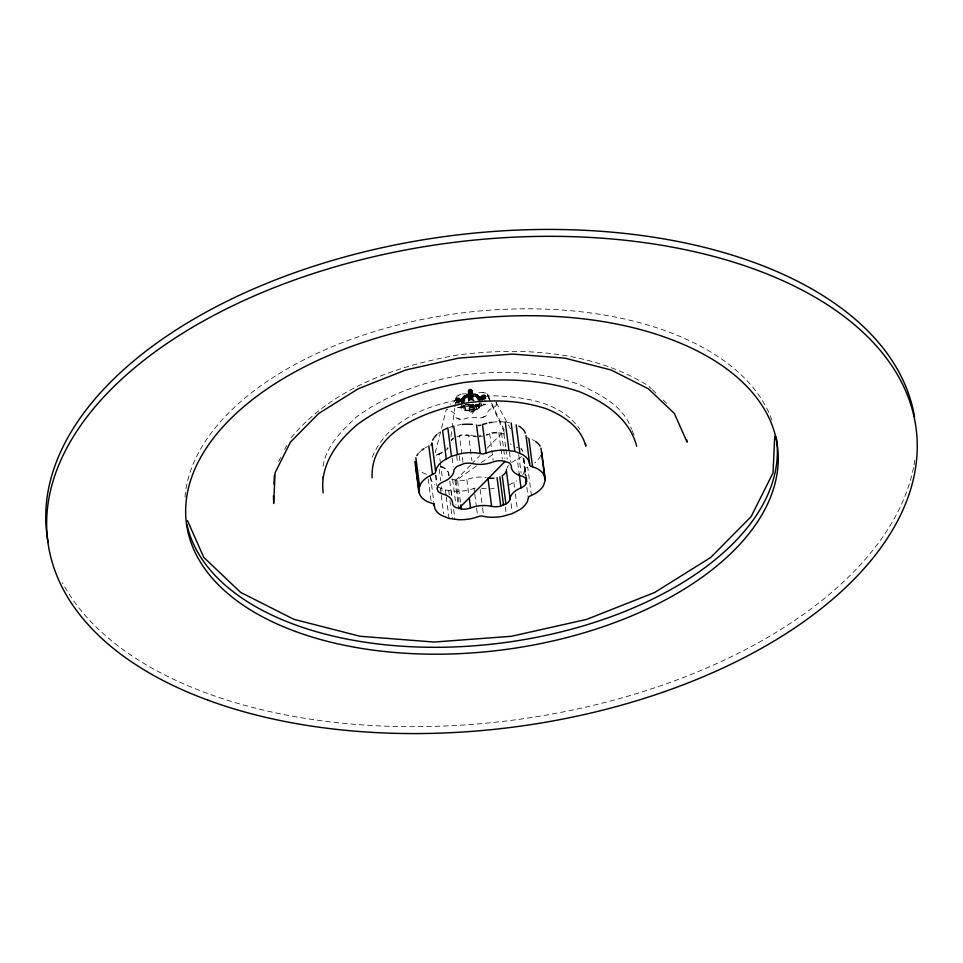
<?xml version="1.0" encoding="UTF-8"?>
<svg xmlns="http://www.w3.org/2000/svg" width="963" height="963" viewBox="0 0 963 963"><rect width="100%" height="100%" fill="white"/><g stroke="black" fill="none" stroke-linecap="round" stroke-linejoin="round"><path stroke-width="0.72" stroke-dasharray="4.82 3.61" d="M322.473 479.454L322.605 476.541M323.062 466.345C325.988 445.893 342.034 430.533 356.442 416.955C387.608 394.072 424.635 381.504 462.457 375.028C501.205 370.129 540.881 371.61 578.149 384.056C599.203 393.795 623.699 405.592 631.535 429.233M522.801 474.747A31.322 17.466 -7.4 0 0 523.836 472.845L524.763 469.089A2.805 1.565 -7.4 0 1 525.991 467.849L527.724 467.103L531.407 495.524M450.913 436.528L454.668 408.42M454.873 406.94L456.053 398.068A7.114 3.972 -7.4 0 1 457.894 395.576L461.855 393.999A7.114 3.972 -7.4 0 1 466.309 393.987A11.821 6.597 -7.4 0 0 478.009 393.085A7.114 3.972 -7.4 0 1 482.499 392.423L486.351 393.398A7.114 3.972 -7.4 0 1 488.012 395.624A11.821 6.597 -7.4 0 0 490.588 399.669M458.701 398.489C460.747 400.668 455.367 401.354 456.269 399.139C458.617 396.575 460.531 401.294 458.147 402.016A1.926 1.071 -7.4 0 1 456.775 401.86L455.896 400.235L457.894 399.296M456.101 399.404L456.45 401.667L456.366 400.596M459.074 399.416L458.821 401.126L458.713 400.283M468.295 390.773L468.608 392.988L468.463 390.509L471.593 390.147L471.726 392.856M468.367 391.881C468.512 389.281 474.326 391.712 471.136 391.279M470.558 407.662L469.523 406.855L469.715 404.616C477.215 403.016 469.872 409.239 468.451 404.448L469.294 410.876L472.315 413.657L474.843 410.238L477.239 409.456L476.553 406.434L478.671 404.954L479.61 407.77L479.634 402.63M471.87 390.629L471.545 391.399M472.123 392.374L471.87 391.592M469.222 406.242C471.22 409.215 476.914 403.413 469.655 405.652M482.716 398.345C479.153 394.914 487.471 394.842 484.413 397.298C481.307 396.792 482.343 400.175 484.786 398.911L484.413 397.298M482.451 398.261L482.704 396.551M482.969 396.395C484.883 395.083 485.954 398.863 484.774 397.093M485.159 396.648L485.123 398.044L482.668 398.405M482.595 395.709L482.692 397.153L483.546 396.937A1.926 1.071 -7.4 0 1 484.919 397.093L485.328 398.345M435.24 452.718L446.387 409.251M496.354 404.929L496.282 402.739A7.114 3.972 -7.4 0 0 495.861 402.173M470.582 390.593C471.714 389.895 472.436 393.109 471.701 390.99M468.776 404.195L469.029 404.966C471.22 405.17 470.269 410.647 469.378 404.316L470.726 405.929L468.692 404.665M472.652 405.086L472.592 407.542L470.979 407.855L470.943 407.084M540.652 455.343L539.689 457.425A31.322 17.466 -7.4 0 1 534.778 462.83M462.493 398.056L462.95 398.718L462.938 397.141L462.854 397.924M463.636 396.696C463.588 398.586 462.445 395.829 463.853 396.864L464.443 395.925L463.456 396.696M462.396 398.875L463.6 396.395L467.693 395.131L469.27 393.47A2.155 1.204 -7.4 0 1 472.652 394.096A2.155 1.204 -7.4 0 1 469.535 395.492A2.155 1.204 -7.4 0 1 469.366 393.422L468.054 395.312L463.997 396.563L462.806 399.019L459.471 400.066L462.806 399.019M459.893 402.028L457.256 403.088L460.013 403.533L459.568 399.513L460.049 402.028L460.013 400.897L462.902 399.717L464.094 397.262L463.54 395.901L464.431 402.811M463.299 399.862L461.265 400.692L462.096 407.59L461.337 401.282L463.384 400.464L464.479 397.43L468.5 396.19L470.474 393.735L472.689 395.709L476.817 396.01L478.455 398.73L480.597 399.067L478.382 398.128M463.384 400.464L464.563 398.02L468.572 396.78L469.812 395.167L476.902 396.6L478.455 398.73M463.853 400.632L464.948 397.623L468.909 396.395L465.021 398.213L463.853 400.632L461.915 401.415L463.227 402.016M478.731 407.421L478.214 404.195L478.527 407.614L476.42 409.106C475.433 397.731 479.357 410.996 479.321 406.193L483.402 404.544L479.129 403.846M278.68 461.494L280.69 457.485M284.711 449.468L286.721 445.46M372.224 457.148C391.736 410.647 449.649 397.755 495.126 395.817C525.389 397.009 561.501 402.39 579.822 429.209M469.318 404.532L469.559 408.902M462.649 401.98L459.688 401.029L460.483 400.861L460.206 401.583L460.483 400.861M478.659 397.201L481.933 397.43L478.659 397.201L477.094 395.047L472.917 394.746L471.256 393.229L471.617 392.591L470.847 392.916A2.155 1.204 -7.4 0 1 469.21 392.988L468.776 393.65M482.319 400.909L481.669 397.129A2.155 1.204 -7.4 0 0 481.536 398.068L481.861 399.452L478.972 400.62M485.46 397.153L485.533 398.381L484.208 398.971M468.524 401.547L467.621 394.649L469.15 393.819M467.621 394.649L468.319 394.938L468.439 393.542M468.536 394.084L468.162 393.915M469.089 393.325L469.366 394.168L471.389 393.963L473.002 395.456L477.179 395.757L478.755 397.9L481.777 398.381L481.079 397.117L481.729 397.611M464.094 397.262L468.138 396.01L469.33 393M468.993 396.997L469.812 395.167M469.366 400.415L471.039 398.14L470.474 393.735M470.185 400.62L469.45 394.902L471.545 394.661L472.279 400.379L470.185 400.62L471.136 399.332L470.401 393.602M473.375 404.147L472.135 405.76L472.965 403.942M472.267 405.507L473.471 404.544L472.713 405.567M472.388 406.157L473.736 404.328M472.315 413.657L471.75 409.251L472.977 407.59L472.472 404.653L473.134 404.436M476.42 409.106L474.121 409.877L472.219 412.453L469.932 410.358L465.791 410.057L464.238 407.939L463.901 405.375M470.582 465.081L455.054 480.898L451.924 479.658M471.617 464.034L479.899 455.595M487.146 448.216L501.627 433.458L497.811 432.929A12.796 7.138 -7.4 0 0 489.734 434.12A21.282 11.869 -7.4 0 1 486.375 435.252M291.115 437.72C332.416 388.041 396.407 365.82 458.183 354.878C522.512 346.969 591.595 350.785 648.063 385.645L651.301 388.727M456.643 399.741L456.185 401.126L458.063 401.318M456.895 398.694C458.87 399.994 455.571 401.727 456.269 399.139M459.76 401.511L463.492 402.209M472.195 390.593A2.155 1.204 -7.4 0 1 469.077 391.989A2.155 1.204 -7.4 0 1 468.909 389.919A2.155 1.204 -7.4 0 1 472.195 390.593C471.292 393.301 474.229 394.433 472.243 394.144L471.858 393.349M472.917 394.746L477.455 394.794L479.044 396.961M456.691 401.222L456.618 401.956A2.155 1.204 -7.4 0 0 458.159 402.137L458.147 402.016M456.618 401.956L456.534 398.899M461.108 400.957L460.832 401.691L461.385 401.306M471.87 392.808L471.918 393.843L472.532 393.422L471.232 392.784L471.389 393.963M462.806 401.788L462.866 402.269M474.229 394.084L473.423 394.782L473.724 394.048L474.29 394.565L473.724 394.048M474.819 394.601L474.759 394.12M475.277 394.156L474.386 394.385M475.866 394.686L475.806 394.204M476.336 394.24L475.445 394.457M476.504 394.529L477.588 394.589L476.565 395.011L476.866 394.276M477.287 395.324L477.792 394.854L477.684 395.865M477.817 395.649L478.274 396.672L478.382 395.661M478.081 396.407C479.189 395.095 478.659 398.02 478.214 396.19M479.225 396.816L478.599 396.72L478.755 397.9M480.188 396.672L479.899 397.394L480.802 396.768M481.079 397.117L481.873 396.949M481.139 397.599L481.428 396.876M475.469 404.135L476.131 409.251L475.614 406.037L478.214 404.195M478.31 404.243L475.614 406.037M478.984 403.629L479.526 407.734L479.201 404.556L476.468 406.398L476.962 409.636M476.866 406.567L478.972 405.074M479.345 407.963L477.239 409.456M476.504 465.972L456.089 480.417L459.05 503.155M481.307 462.577L492.105 454.933M478.599 396.72L479.562 396.575M508.729 485.171L516.613 480.922M471.328 406.169L471.533 407.831L472.845 407.229A1.926 1.071 -7.4 0 0 473.351 406.41L473.182 405.507M425.189 447.831L427.596 446.579M458.364 395.287L461.229 394.156M485.003 416.498L481.512 417.786A7.114 3.972 -7.4 0 1 477.046 417.798A11.821 6.597 -7.4 0 0 465.346 418.7A7.114 3.972 -7.4 0 1 460.856 419.362L457.004 418.387A7.114 3.972 -7.4 0 1 455.343 416.16A11.821 6.597 -7.4 0 0 449.721 410.876A7.114 3.972 -7.4 0 1 447.073 409.046M459.568 399.513L460.061 399.826M460.591 399.103L461.626 399.501L461.181 398.863M461.771 398.622L462.216 399.26L461.771 398.622L462.746 398.538L462.902 399.717M460.374 399.501L460.037 399.91A2.155 1.204 -7.4 0 1 459.893 400.849M461.831 400.825L461.975 402.209L461.831 400.825L463.769 400.03M469.294 410.876L465.069 410.563L463.492 408.408L457.834 407.481L461.879 405.844M480.597 398.718L480.007 398.959L480.97 398.875M481.632 399.115L481.717 398.273L481.861 399.452M464.046 405.592L459.965 407.241L464.238 407.939M479.791 399.356L478.828 399.44L479.851 399.838M481.187 398.477L481.765 398.333M479.478 399.681C483.751 397.093 480.718 400.957 479.971 398.73L477.949 398.405L476.408 396.299L472.315 396.01L476.48 396.9L478.021 398.995L480.056 399.332M480.128 406.494L485.533 404.304L484.955 399.838M437.756 486.953L445.363 490.023L454.753 491.262A31.322 17.466 -7.4 0 0 469.763 489.734L475.866 487.82M468.259 391.038C473.134 390.966 470.787 391.965 469.017 390.761L470.088 390.605M469.101 391.399L470.173 391.243L469.98 389.822M464.551 395.6L464.948 395.769M465.057 395.444L466.525 395.781L466.068 395.131M466.574 394.974L467.536 395.468L467.079 394.818M465.562 395.287L466.465 395.299M448.975 427.512L452.562 426.404M482.126 417.629L485.472 416.209A7.114 3.972 -7.4 0 0 487.302 413.717A11.821 6.597 -7.4 0 1 493.381 407.53A7.114 3.972 -7.4 0 0 496.186 405.291L496.427 403.076M456.763 436.889L460.639 435.782A12.796 7.138 -7.4 0 1 468.68 435.733A21.282 11.869 -7.4 0 0 477.311 436.612M469.089 390.063L468.849 391.712A1.926 1.071 -7.4 0 0 468.343 392.531L468.126 392.555A2.155 1.204 -7.4 0 1 468.68 391.64L468.463 390.509M472.171 392.085L471.593 390.147M469.523 395.492L471.617 395.251M469.896 395.769L472.388 396.6M470.654 405.327L472.063 405.17M472.424 405.447L470.016 405.88L471.076 411.406L473.17 411.165L472.351 404.99A2.155 1.204 -7.4 0 0 470.726 405.062L469.619 405.098M457.834 407.481L485.533 404.304L479.875 403.377M470.413 406.278L472.508 406.037M468.584 392.29L471.593 392.17M458.388 399.224L456.944 399.489M458.966 398.562L459.267 400.006L457.979 399.874L457.786 398.453M470.859 406.181L472.508 406.169M485.713 398.068L485.159 396.058M465.057 404.34L469.186 404.629L469.932 410.358M465.55 404.629L469.643 404.929M466.513 405.026L470.04 404.929L470.269 407.903L471.75 409.251M505.274 422.083L501.759 421.782A31.322 17.466 -7.4 0 0 491.708 422.348M504.672 434.036L497.727 432.279A12.796 7.138 -7.4 0 0 489.649 433.47A21.282 11.869 -7.4 0 1 486.291 434.602M451.84 479.008L458.785 480.766A12.796 7.138 -7.4 0 0 466.862 479.574A21.282 11.869 -7.4 0 1 486.303 477.612M458.364 399.272L458.942 399.91M471.027 407.722L469.992 407.65M481.404 488.229L484.196 488.626A31.322 17.466 -7.4 0 0 487.88 488.831M483.113 392.471L485.906 393.181M506.743 422.324L509.68 422.793M460.254 419.314L457.449 418.604M479.839 396.912L480.465 397.021M461.903 401.607L463.925 401.932M426.513 474.314L424.189 473.411A31.322 17.466 -7.4 0 1 419.074 470.113M468.68 391.64L468.728 390.268M485.039 398.598L484.967 397.972M468.716 393.169L469.426 393.434M463.095 396.828L463.697 397.177M462.794 397.442L463.335 397.31M472.845 407.229L472.773 406.603L471.437 407.072M484.582 398.188L483.631 398.441M469.017 390.761L468.596 391.002A2.155 1.204 -7.4 0 0 468.042 391.929L471.87 392.025L471.954 392.651M471.593 392.988L473.23 394.493M472.52 393.963L473.002 395.456M471.039 398.14L474.073 400.909L473.17 394.011M471.136 399.332L472.279 400.379M468.957 404.484L469.631 407.445M652.384 389.75L656.694 393.843M663.17 399.994L667.491 404.087M473.086 405.953L473.567 406.386A2.155 1.204 -7.4 0 1 473.014 407.301M496.282 402.739L510.486 428.74M521.127 448.24L522.801 451.454M487.856 394.999L491.01 401.752M491.636 403.112L504.239 430.148M488.349 397.31L505.768 435.589M632.125 430.593L635.135 437.383M485.472 395.974C484.485 393.482 480.224 395.191 481.428 397.767M472.099 390.292C470.064 386.753 465.442 391.7 468.379 394.577M459.905 398.923C457.858 395.384 453.272 400.343 456.185 403.22A2.155 1.204 -7.4 0 1 457.678 401.872A2.155 1.204 -7.4 0 1 460.121 402.161M430.533 477.455L431.135 479.935A31.322 17.466 -7.4 0 0 434.831 484.895M523.86 458.773L526.075 475.83M523.728 458.557L525.942 475.614M523.041 457.63L525.437 476.107M524.63 470.245L525.365 475.927M526.845 487.302L528.133 497.245M518.708 454.656L521.103 473.134M521.513 456.57A12.796 7.138 -7.4 0 1 517.312 459.471L519.165 473.688M513.917 482.571L514.651 488.253M515.386 493.935L517.6 510.992M509.499 452.249L510.787 462.192M503.866 433.651L505.707 447.855M505.888 449.288L507.188 459.231M511.136 503.649L512.244 512.172M501.542 432.808L504.865 458.388M498.834 432.375L500.856 448.012M501.001 449.107L502.337 459.339M505.334 506.911L506.261 514.013M485.569 396.275A2.155 1.204 -7.4 0 1 482.451 397.683A2.155 1.204 -7.4 0 1 482.282 395.612A2.155 1.204 -7.4 0 1 485.569 396.275L486.026 399.777A2.155 1.204 -7.4 0 0 484.353 398.802A2.155 1.204 -7.4 0 0 481.994 399.645M484.967 395.841L485.159 397.695M484.654 395.661L485.075 396.985A2.155 1.204 -7.4 0 0 483.534 396.804L483.354 395.516M489.649 433.47L491.684 449.107M491.828 450.203L493.152 460.47M484.269 395.54L484.377 396.383M483.823 395.492L483.932 396.335M483.992 397.442L484.1 398.297M483.522 397.538L483.727 399.2M482.896 395.6L483.053 397.021M483.053 397.55L483.221 399.091M482.607 397.502L482.752 399.031M481.572 398.634L481.753 400.271M480.693 400.247L481.356 405.375L481.259 404.195M478.972 396.479L479.706 402.101M478.286 401.222L477.395 394.312L477.179 395.757M478.671 404.954L479.044 407.831M476.817 396.01L477.227 399.164M476.191 404.255L476.878 409.6M474.169 405.098L474.843 410.238M472.689 395.709L473.423 401.427M473.459 404.749L474.121 409.877M471.28 389.967L471.942 395.095M472.965 404.689L473.122 406.061M470.895 389.859L471.003 390.701M472.749 404.267L472.965 406.326M470.63 390.46L470.666 391.219L470.45 389.798M471.798 406.073L471.906 406.928M469.511 389.907L469.631 390.749M468.921 392.892L469.246 395.408M470.341 405.194L470.486 406.374M468.5 396.19L469.065 400.632M467.886 394.288L468.138 396.01M480.176 489.445L482.403 506.502M482.583 507.922L483.318 513.604M464.479 397.43L464.888 400.584M465.129 404.929L465.791 410.057M462.95 462.396L459.447 435.384L460.555 435.12A12.796 7.138 -7.4 0 1 468.596 435.083L471.918 460.663M464.407 405.435L465.069 410.563M463.167 401.535L463.42 402.281M474.049 488.482L474.603 492.743M474.783 494.163L476.444 506.959M476.625 508.38L477.732 516.902M462.336 398.393L463.059 404.015M463.155 405.832L463.492 408.408M460.001 399.224A2.155 1.204 -7.4 0 1 456.883 400.62A2.155 1.204 -7.4 0 1 456.715 398.55A2.155 1.204 -7.4 0 1 460.001 399.224L460.133 400.211M458.256 398.429L458.472 399.85M458.424 400.391L458.641 401.92M457.955 400.476L458.159 402.137M457.317 398.538L457.437 399.38M457.485 400.5L457.594 401.342M457.04 400.452L457.148 401.294M466.862 479.574L468.897 495.211M459.231 455.896L460.001 461.819M456.643 455.643L457.606 463.022M457.678 480.669L460.639 503.408M452.153 458.075L453.26 466.598M454.969 480.236L458.472 507.248M452.646 479.393L455.968 504.985M451.238 490.961L451.972 496.643M453.633 509.439L454.921 519.382M449.733 481.079L451.743 496.559M448.698 490.552L449.252 494.826M449.986 500.507L452.393 518.985M445.363 490.023L446.098 495.704M446.278 497.125L449.047 518.443M442.246 452.141A21.282 11.869 -7.4 0 1 439.2 453.573L440.235 461.53M440.416 462.998L442.523 479.153M439.2 469.065L440.717 480.766M441.475 486.604L442.053 491.07M440.356 488.205L441.09 493.887M441.271 495.307L443.678 513.785M436.01 475L436.973 482.427M435.372 475.228L436.853 485.761M430.485 476.312L433.807 501.892M428.222 479.02L431.364 503.18M483.45 396.166L483.462 396.299A2.155 1.204 -7.4 0 1 485.003 396.503M480.513 398.477L480.609 399.645M479.971 398.73L480.043 399.525M461.265 400.692L461.361 401.86M448.024 448.276A21.282 11.869 -7.4 0 1 446.122 450.215M442.33 452.803A21.282 11.869 -7.4 0 1 439.284 454.223A12.796 7.138 -7.4 0 0 435.083 457.124M440.344 466.586A21.282 11.869 -7.4 0 1 448.939 475.662M482.812 436.058A21.282 11.869 -7.4 0 1 479.141 436.516M451.262 440.753A12.796 7.138 -7.4 0 1 453.525 438.61M914.814 460.061A437.804 244.181 -7.4 0 1 913.791 466.116M913.502 467.621A437.804 244.181 -7.4 0 1 516.529 719.674A437.804 244.181 -7.4 0 1 62.439 582.639M185.016 497.125A298.024 166.226 -7.4 0 1 459.074 313.288A298.024 166.226 -7.4 0 1 771.929 420.265M449.131 476.143A12.796 7.138 -7.4 0 1 448.854 475.012A21.282 11.869 -7.4 0 0 440.26 465.936M506.791 468.512A21.282 11.869 -7.4 0 1 508.572 465.418M511.618 462.565A21.282 11.869 -7.4 0 1 517.312 459.471M520.706 448.927A12.796 7.138 -7.4 0 1 522.548 450.84M480.898 435.685A21.282 11.869 -7.4 0 1 479.056 435.866M475.409 435.962A21.282 11.869 -7.4 0 1 468.596 435.083M494.163 488.578A31.322 17.466 -7.4 0 1 489.12 488.843M418.917 452.839A31.322 17.466 -7.4 0 1 420.723 451.069M437.744 433.783A31.322 17.466 -7.4 0 1 439.898 432.122M457.317 425.189A31.322 17.466 -7.4 0 1 461.084 424.599M532.322 439.634A31.322 17.466 -7.4 0 1 534.585 440.837M451.178 440.103A12.796 7.138 -7.4 0 1 453.441 437.96M447.939 447.626A21.282 11.869 -7.4 0 1 447.061 448.614M436.143 455.403A12.796 7.138 -7.4 0 1 439.2 453.573M517.781 447.554A21.282 11.869 -7.4 0 1 516.252 447.109M511.209 444.581A21.282 11.869 -7.4 0 1 510.258 443.774M473.05 404.34A2.155 1.204 -7.4 0 1 472.556 405.989A2.155 1.204 -7.4 0 1 469.667 406.109A2.155 1.204 -7.4 0 1 469.667 404.484M473.495 405.748A2.155 1.204 -7.4 0 1 472.929 406.675M458.099 401.655A2.155 1.204 -7.4 0 1 456.558 401.475M456.053 398.068A11.821 6.597 -7.4 0 1 449.986 404.255M470.714 409.817A2.155 1.204 -7.4 0 0 473.832 408.408A2.155 1.204 -7.4 0 0 470.546 407.746A2.155 1.204 -7.4 0 0 470.714 409.817"/><path stroke-width="1.44" d="M273.456 495.849L273.673 503.468L275.081 472.749L290.489 442.029L318.825 413.404L358.176 388.823L405.844 369.961L458.605 358.116L512.834 354.083L564.86 358.14L611.132 370.009L648.484 388.883L674.389 413.476L687.064 442.113L686.775 439.959M273.998 484.136L274.395 475.361M323.183 492.827C319.62 465.021 337.158 441.427 357.417 424.502C388.583 401.619 425.61 389.052 463.432 382.576C502.18 377.677 541.856 379.157 579.124 391.604C604.367 401.824 629.489 418.399 636.712 446.29M372.127 477.865C369.876 429.823 429.486 409.744 467.717 402.727C494.115 399.392 521.164 400.391 546.563 408.878C563.764 415.847 580.882 427.151 585.817 446.146L585.504 443.738M774.721 436.359L773.048 472.857L751.092 516.662L710.694 557.481L654.587 592.522L586.623 619.402L511.401 636.29L434.084 642.044L359.909 636.254L293.944 619.329L240.678 592.426L203.759 557.36L187.496 520.622M545.323 480.092L543.818 474.603A31.322 17.466 -7.4 0 0 536.018 468.054L530.854 466.224A2.805 1.565 -7.4 0 1 529.722 465.165L529.072 461.53A31.322 17.466 -7.4 0 0 522.44 454.512L514.844 451.442L505.455 450.203A31.322 17.466 -7.4 0 0 490.432 451.731L484.341 453.657A2.805 1.565 -7.4 0 1 481.994 453.838L475.999 452.839A31.322 17.466 -7.4 0 0 461.012 453.609L451.466 456.306L443.582 460.555A31.322 17.466 -7.4 0 0 436.371 468.632L435.432 472.376A2.805 1.565 -7.4 0 1 434.217 473.627L428.884 476.264A31.322 17.466 -7.4 0 0 420.518 484.04L418.568 489.806L420.073 495.295A31.322 17.466 -7.4 0 0 427.885 501.843L433.049 503.673A2.805 1.565 -7.4 0 1 434.181 504.732L434.819 508.368A31.322 17.466 -7.4 0 0 441.451 515.386L449.047 518.443L458.436 519.695A31.322 17.466 -7.4 0 0 473.459 518.166L479.562 516.24A2.805 1.565 -7.4 0 1 481.909 516.06L487.892 517.059A31.322 17.466 -7.4 0 0 502.879 516.288L512.424 513.592L520.309 509.343A31.322 17.466 -7.4 0 0 527.519 501.266L528.458 497.51A2.805 1.565 -7.4 0 1 529.674 496.27L535.019 493.634A31.322 17.466 -7.4 0 0 543.385 485.858L545.323 480.092L541.627 451.671M526.821 481.512L526.243 479.261A12.796 7.138 -7.4 0 0 521.477 475.975A21.282 11.869 -7.4 0 1 511.341 466.465A12.796 7.138 -7.4 0 0 508.368 462.469L501.422 460.699A12.796 7.138 -7.4 0 0 493.345 461.891A21.282 11.869 -7.4 0 1 472.291 463.504A12.796 7.138 -7.4 0 0 464.25 463.552L457.124 466.381A12.796 7.138 -7.4 0 0 453.814 470.871A21.282 11.869 -7.4 0 1 442.884 481.994A12.796 7.138 -7.4 0 0 437.828 486.038L437.082 488.385L437.659 490.636A12.796 7.138 -7.4 0 0 442.426 493.923A21.282 11.869 -7.4 0 1 452.55 503.432A12.796 7.138 -7.4 0 0 455.535 507.429L462.469 509.198A12.796 7.138 -7.4 0 0 470.558 507.995A21.282 11.869 -7.4 0 1 491.612 506.382A12.796 7.138 -7.4 0 0 499.641 506.345L506.767 503.505A12.796 7.138 -7.4 0 0 510.077 499.027A21.282 11.869 -7.4 0 1 521.007 487.904A12.796 7.138 -7.4 0 0 526.063 483.859L526.448 478.671M458.653 508.669L505.238 461.229M486.748 423.311L482.463 424.563L486.159 452.995M540.941 448.132L544.625 476.553M528.843 438.285L532.527 466.718M525.979 435.601L529.674 464.022M526.123 477.034L526.496 479.875M525.629 477.528L526.364 483.209M516.156 424.839L519.851 453.272M519.165 473.688L521.007 487.904M511.16 423.022L514.844 451.442M505.274 422.083L508.97 450.515M510.077 499.027L506.382 470.606A21.282 11.869 -7.4 0 1 506.514 469.559M505.924 504.022L502.229 475.602L503.071 475.084A12.796 7.138 -7.4 0 0 506.02 471.786M499.833 476.805L503.529 505.226M497.064 477.66L500.76 506.081M487.916 477.961L491.612 506.382M476.516 425.02L480.212 453.441M469.258 498.052L470.558 507.995M453.766 426.031L457.449 454.452M460.82 504.841L461.373 509.102M451.466 456.306L447.783 427.873L442.595 430.473L446.29 458.906M431.881 442.799L435.577 471.232M428.788 445.953L432.483 474.374M433.856 503.035L434.229 505.876M415.86 457.714L419.555 486.134M415.583 464.912L419.266 493.345M414.884 461.373L418.568 489.806M776.226 437.142A298.024 166.226 -7.4 0 1 512.087 641.551A298.024 166.226 -7.4 0 1 186.942 524.618M48.15 542.313A437.804 244.181 -7.4 0 1 438.069 237.488A437.804 244.181 -7.4 0 1 914.477 416.702M431.749 443.955A2.805 1.565 -7.4 0 1 430.906 444.99M416.823 455.619A31.322 17.466 -7.4 0 1 418.135 453.754M421.734 450.227A31.322 17.466 -7.4 0 1 423.973 448.602M432.676 440.199A31.322 17.466 -7.4 0 1 433.711 438.297M434.361 437.371A31.322 17.466 -7.4 0 1 436.781 434.65M462.348 424.466A31.322 17.466 -7.4 0 1 472.315 424.418M480.645 425.237A2.805 1.565 -7.4 0 1 478.298 425.417M489.204 422.769A31.322 17.466 -7.4 0 1 491.708 422.348M518.756 426.091A31.322 17.466 -7.4 0 1 521.681 428.15M522.512 428.908A31.322 17.466 -7.4 0 1 525.377 433.109M527.158 437.804A2.805 1.565 -7.4 0 1 526.797 437.647M535.609 441.499A31.322 17.466 -7.4 0 1 538.233 443.702M538.943 444.497A31.322 17.466 -7.4 0 1 540.123 446.182M493.899 478.214A12.796 7.138 -7.4 0 1 489.83 478.238M295.521 631.487A298.024 166.226 -7.4 0 0 774.625 485.015A298.024 166.226 -7.4 0 0 375.702 338.338A298.024 166.226 -7.4 0 0 295.521 631.487M208.08 700.221A437.804 244.181 -7.4 0 0 911.901 485.051A437.804 244.181 -7.4 0 0 325.867 269.58A437.804 244.181 -7.4 0 0 208.08 700.221"/></g></svg>
